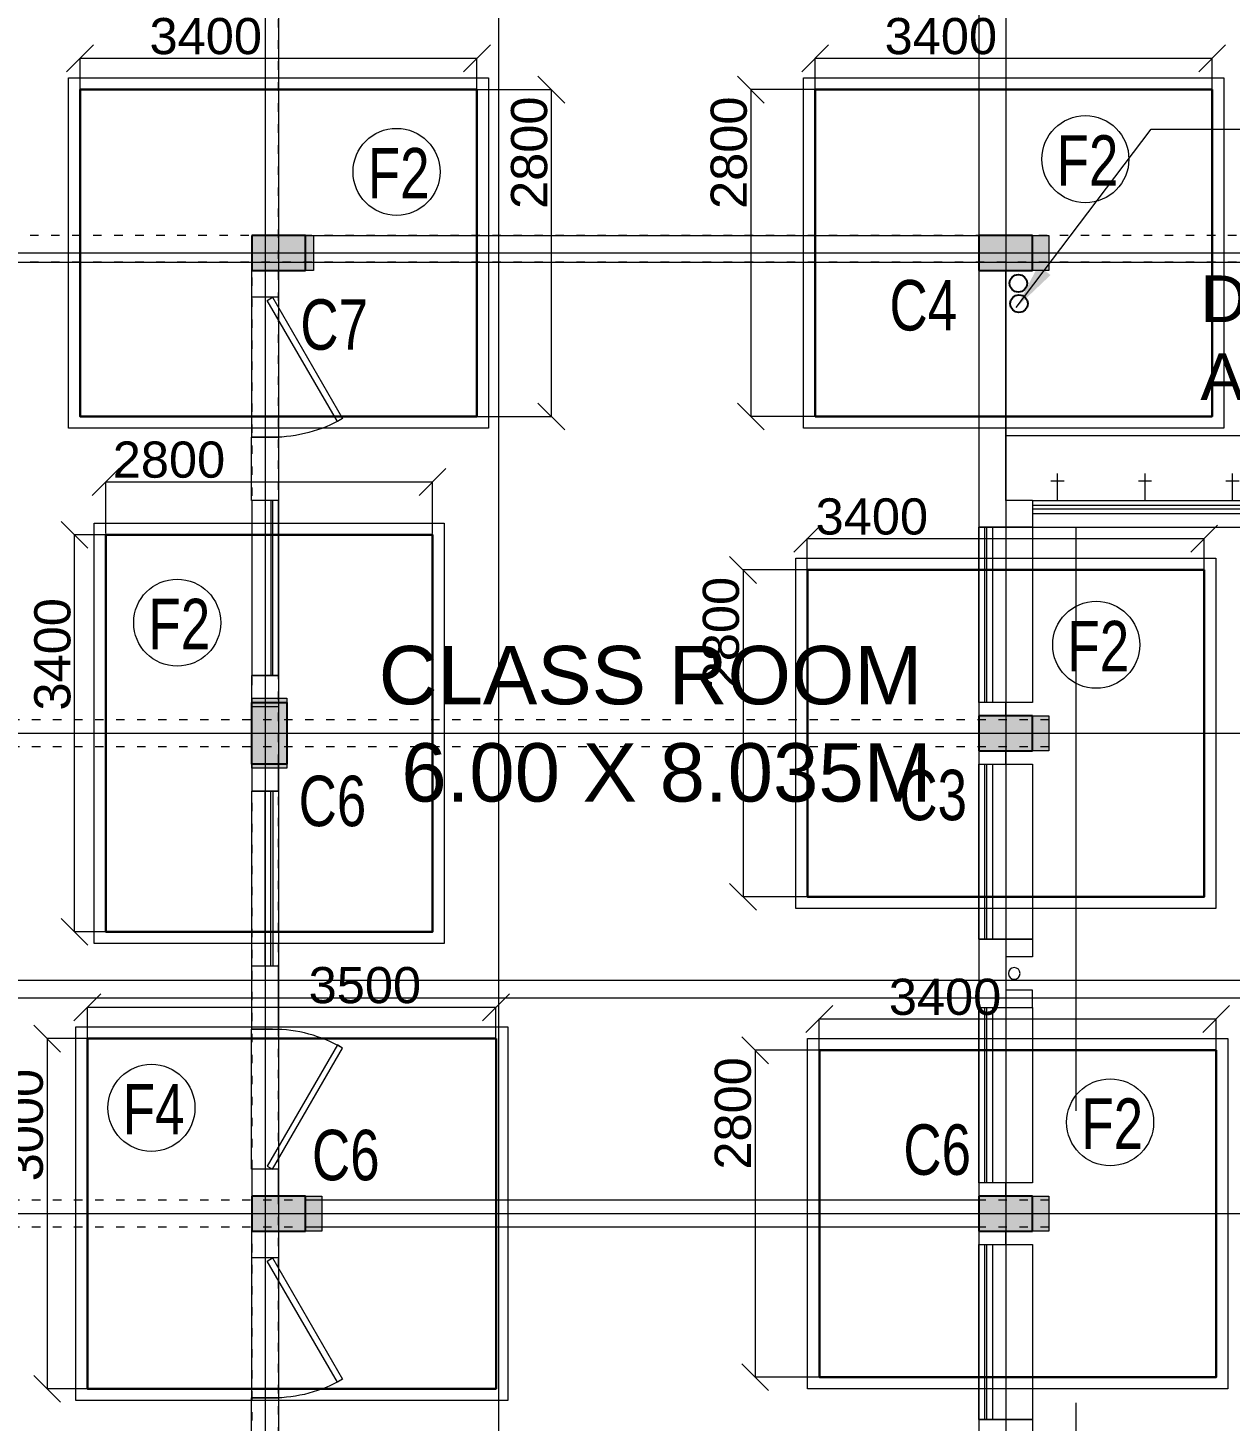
# Model space of a CAD drawing. Header units: inches. Extents: x 719368 to 6315912, y -2624014 to 446967.
# Drawn here: x 5951623 to 5961922, y -2143657 to -2131721 of the extents above; entities that cross this region are included whole.
import ezdxf
from ezdxf.lldxf.tags import DXFTag

# ---------------------------------------------------------------- set-up
doc = ezdxf.new("R2010")
doc.units = ezdxf.units.IN
doc.header["$LTSCALE"] = 20
doc.header["$MEASUREMENT"] = 0
doc.header["$PDMODE"] = 3
for name, pattern in [('ACAD_ISO03W100', [30, 12, -18]), ('CENTER', [2, 1.25, -0.25, 0.25, -0.25]), ('CENTER2', [1.125, 0.75, -0.125, 0.125, -0.125]), ('DASHED2', [0.375, 0.25, -0.125])]:
    doc.linetypes.add(name, pattern=pattern)
doc.layers.get('0').update_dxf_attribs({"color": 51, "lineweight": 30})
doc.layers.get('Defpoints').update_dxf_attribs({"lineweight": 25})
doc.layers.add('BL', color=1, linetype='Continuous')
for name, color, linetype, lineweight in [('CLL LEV.', 252, 'Continuous', 18), ('COL HATCH', 254, 'Continuous', 5), ('COL.FILL', 6, 'Continuous', 20), ('COLUMN', 2, 'Continuous', 25), ('DIM', 7, 'Continuous', 13), ('DOOR', 43, 'Continuous', 13), ('FIXTURE', 15, 'DASHDOT', 9), ('FOOTING', 73, 'Continuous', 30), ('glass', 5, 'Continuous', 18), ('GRID', 202, 'CENTER', 5), ('HACHE', 6, 'Continuous', 9), ('HIDDEN', 181, 'ACAD_ISO03W100', 18), ('PROJ.', 30, 'DASHED2', 13), ('STAIR', 4, 'Continuous', 25), ('Text', 7, 'Continuous', 15), ('Ventilator', 6, 'DASHED', 20), ('WALL', 1, 'Continuous', 18), ('window', 71, 'Continuous', 18), ('Window-Wall', 7, 'Continuous', 20)]:
    doc.layers.add(name, color=color, linetype=linetype, lineweight=lineweight)
doc.styles.add('BOLD', font='arial.ttf')
doc.styles.add('DIM SUMBI', font='arial.ttf')
doc.styles.add('L120', font='simplex.shx', dxfattribs={"height": 1})
doc.styles.add('Tabrej', font='romans.shx')
tags = doc.linetypes.add('DASHDOT', pattern=[1, 0.5, -0.25, 0, -0.25]).pattern_tags.tags
tags[10:11] = [DXFTag(74, 4), DXFTag(75, 0), DXFTag(340, '0'), DXFTag(46, 1.0), DXFTag(50, 0.0), DXFTag(44, 0.0), DXFTag(45, 0.0)]
tags[8:9] = [DXFTag(74, 4), DXFTag(75, 0), DXFTag(340, '0'), DXFTag(46, 1.0), DXFTag(50, 0.0), DXFTag(44, 0.0), DXFTag(45, 0.0)]
tags[6:7] = [DXFTag(74, 4), DXFTag(75, 0), DXFTag(340, '0'), DXFTag(46, 1.0), DXFTag(50, 0.0), DXFTag(44, 0.0), DXFTag(45, 0.0)]
tags[4:5] = [DXFTag(74, 4), DXFTag(75, 0), DXFTag(340, '0'), DXFTag(46, 1.0), DXFTag(50, 0.0), DXFTag(44, 0.0), DXFTag(45, 0.0)]
tags = doc.linetypes.add('DASHED', pattern=[0.75, 0.5, -0.25]).pattern_tags.tags
tags[6:7] = [DXFTag(74, 4), DXFTag(75, 0), DXFTag(340, '0'), DXFTag(46, 1.0), DXFTag(50, 0.0), DXFTag(44, 0.0), DXFTag(45, 0.0)]
tags[4:5] = [DXFTag(74, 4), DXFTag(75, 0), DXFTag(340, '0'), DXFTag(46, 1.0), DXFTag(50, 0.0), DXFTag(44, 0.0), DXFTag(45, 0.0)]
doc.dimstyles.new('DIM', dxfattribs={"dimtxt": 0.8, "dimasz": 0.4, "dimexe": 0.18, "dimexo": 0.0625, "dimgap": 0.1, "dimtad": 0, "dimdec": 3, "dimzin": 0, "dimdsep": 46, "dimtxsty": 'Tabrej', "dimcen": 0, "dimclrd": 251, "dimclre": 256, "dimclrt": 7, "dimadec": 0, "dimazin": 0, "dimtfac": 1, "dimtdec": 3, "dimtofl": 0, "dimtmove": 0, "dimatfit": 3, "dimfxl": 1, "dimtolj": 1, "dimtzin": 0, "dimlwd": -1, "dimlwe": -1, "dimarcsym": 0})
doc.dimstyles.new('PL1', dxfattribs={"dimtxt": 275, "dimasz": 230, "dimexe": 0.18, "dimexo": 12, "dimgap": 30, "dimtad": 1, "dimjust": 1, "dimdec": 0, "dimzin": 0, "dimdsep": 46, "dimtxsty": 'BOLD', "dimblk": 'OBLIQUE', "dimcen": 0.09, "dimclrd": 256, "dimclre": 256, "dimadec": 0, "dimazin": 0, "dimtfac": 1, "dimtdec": 0, "dimtofl": 0, "dimtmove": 0, "dimatfit": 3, "dimfxl": 0.18, "dimtolj": 1, "dimtzin": 0, "dimlwd": -1, "dimlwe": -1, "dimarcsym": 0})

# ---------------------------------------------------------------- blocks, each defined once
blk = doc.blocks.new('_Oblique')
at = {"layer": 'STAIR', "color": 0, "lineweight": -2}
blk.add_line((-0.5, -0.5), (0.5, 0.5), dxfattribs=at)
blk = doc.blocks.new('*D281')
at = {"layer": 'Defpoints', "color": 0, "transparency": 16777216}
for p in [(5954557, -2132250), (5954992, -2135050), (5956107, -2135050)]:
    blk.add_point(p, dxfattribs=at)
at = {"layer": 'DIM', "transparency": 16777216}
for p, q in [((5954569, -2132250), (5956107, -2132250)), ((5956107, -2132250), (5956107, -2135050)), ((5955004, -2135050), (5956107, -2135050))]:
    blk.add_line(p, q, dxfattribs=at)
at = {"layer": 'DIM', "transparency": 16777216, "xscale": 230, "yscale": 230, "zscale": 230}
for p, rotation in [((5956107, -2132250), 90), ((5956107, -2135050), 270)]:
    blk.add_blockref('_Oblique', p, dxfattribs=dict(at, rotation=rotation))
at = {"layer": 'DIM', "color": 0, "transparency": 16777216, "insert": (5955919, -2132791), "char_height": 310, "attachment_point": 5, "rotation": 90, "style": 'BOLD'}
blk.add_mtext('\\A1;2800', dxfattribs=at)
blk = doc.blocks.new('*D282')
at = {"layer": 'Defpoints', "color": 0, "transparency": 16777216}
for p in [(5955470, -2131982), (5952070, -2132496), (5955470, -2132488)]:
    blk.add_point(p, dxfattribs=at)
at = {"layer": 'DIM', "transparency": 16777216}
for p, q in [((5952070, -2132484), (5952070, -2131982)), ((5952070, -2131982), (5955470, -2131982)), ((5955470, -2132476), (5955470, -2131982))]:
    blk.add_line(p, q, dxfattribs=at)
at = {"layer": 'DIM', "transparency": 16777216, "xscale": 230, "yscale": 230, "zscale": 230, "rotation": 180}
blk.add_blockref('_Oblique', (5952070, -2131982), dxfattribs=at)
at = {"layer": 'DIM', "transparency": 16777216, "xscale": 230, "yscale": 230, "zscale": 230}
blk.add_blockref('_Oblique', (5955470, -2131982), dxfattribs=at)
at = {"layer": 'DIM', "color": 0, "transparency": 16777216, "insert": (5953147, -2131794), "char_height": 310, "attachment_point": 5, "style": 'BOLD'}
blk.add_mtext('\\A1;3400', dxfattribs=at)
blk = doc.blocks.new('*D283')
at = {"layer": 'Defpoints', "color": 0, "transparency": 16777216}
for p in [(5958832, -2132250), (5957817, -2135050), (5958804, -2135050)]:
    blk.add_point(p, dxfattribs=at)
at = {"layer": 'DIM', "transparency": 16777216}
for p, q in [((5958820, -2132250), (5957817, -2132250)), ((5957817, -2132250), (5957817, -2135050)), ((5958792, -2135050), (5957817, -2135050))]:
    blk.add_line(p, q, dxfattribs=at)
at = {"layer": 'DIM', "transparency": 16777216, "xscale": 230, "yscale": 230, "zscale": 230}
for p, rotation in [((5957817, -2132250), 90), ((5957817, -2135050), 270)]:
    blk.add_blockref('_Oblique', p, dxfattribs=dict(at, rotation=rotation))
at = {"layer": 'DIM', "color": 0, "transparency": 16777216, "insert": (5957629, -2132791), "char_height": 310, "attachment_point": 5, "rotation": 90, "style": 'BOLD'}
blk.add_mtext('\\A1;2800', dxfattribs=at)
blk = doc.blocks.new('*D284')
at = {"layer": 'Defpoints', "color": 0, "transparency": 16777216}
for p in [(5961768, -2131982), (5958368, -2132496), (5961768, -2132488)]:
    blk.add_point(p, dxfattribs=at)
at = {"layer": 'DIM', "transparency": 16777216}
for p, q in [((5958368, -2132484), (5958368, -2131982)), ((5958368, -2131982), (5961768, -2131982)), ((5961768, -2132476), (5961768, -2131982))]:
    blk.add_line(p, q, dxfattribs=at)
at = {"layer": 'DIM', "transparency": 16777216, "xscale": 230, "yscale": 230, "zscale": 230, "rotation": 180}
blk.add_blockref('_Oblique', (5958368, -2131982), dxfattribs=at)
at = {"layer": 'DIM', "transparency": 16777216, "xscale": 230, "yscale": 230, "zscale": 230}
blk.add_blockref('_Oblique', (5961768, -2131982), dxfattribs=at)
at = {"layer": 'DIM', "color": 0, "transparency": 16777216, "insert": (5959444, -2131794), "char_height": 310, "attachment_point": 5, "style": 'BOLD'}
blk.add_mtext('\\A1;3400', dxfattribs=at)
blk = doc.blocks.new('*D289')
at = {"layer": 'Defpoints', "color": 0, "transparency": 16777216}
for p in [(5955090, -2135611), (5952290, -2136065), (5955090, -2136065)]:
    blk.add_point(p, dxfattribs=at)
at = {"layer": 'DIM', "transparency": 16777216}
for p, q in [((5952290, -2136053), (5952290, -2135610)), ((5952290, -2135611), (5955090, -2135611)), ((5955090, -2136053), (5955090, -2135610))]:
    blk.add_line(p, q, dxfattribs=at)
at = {"layer": 'DIM', "transparency": 16777216, "xscale": 230, "yscale": 230, "zscale": 230, "rotation": 180}
blk.add_blockref('_Oblique', (5952290, -2135611), dxfattribs=at)
at = {"layer": 'DIM', "transparency": 16777216, "xscale": 230, "yscale": 230, "zscale": 230}
blk.add_blockref('_Oblique', (5955090, -2135611), dxfattribs=at)
at = {"layer": 'DIM', "color": 0, "transparency": 16777216, "insert": (5952832, -2135422), "char_height": 310, "attachment_point": 5, "style": 'BOLD'}
blk.add_mtext('\\A1;2800', dxfattribs=at)
blk = doc.blocks.new('*D290')
at = {"layer": 'Defpoints', "color": 0, "transparency": 16777216}
for p in [(5952023, -2136065), (5952529, -2136065), (5952536, -2139465)]:
    blk.add_point(p, dxfattribs=at)
at = {"layer": 'DIM', "transparency": 16777216}
for p, q in [((5952517, -2136065), (5952023, -2136065)), ((5952023, -2139465), (5952023, -2136065)), ((5952524, -2139465), (5952023, -2139465))]:
    blk.add_line(p, q, dxfattribs=at)
at = {"layer": 'DIM', "transparency": 16777216, "xscale": 230, "yscale": 230, "zscale": 230}
for p, rotation in [((5952023, -2136065), 90), ((5952023, -2139465), 270)]:
    blk.add_blockref('_Oblique', p, dxfattribs=dict(at, rotation=rotation))
at = {"layer": 'DIM', "color": 0, "transparency": 16777216, "insert": (5951835, -2137088), "char_height": 310, "attachment_point": 5, "rotation": 90, "style": 'BOLD'}
blk.add_mtext('\\A1;3400', dxfattribs=at)
blk = doc.blocks.new('*D291')
at = {"layer": 'Defpoints', "color": 0, "transparency": 16777216}
for p in [(5958765, -2136365), (5957750, -2139165), (5958736, -2139165)]:
    blk.add_point(p, dxfattribs=at)
at = {"layer": 'DIM', "transparency": 16777216}
for p, q in [((5958753, -2136365), (5957750, -2136365)), ((5957750, -2136365), (5957750, -2139165)), ((5958724, -2139165), (5957750, -2139165))]:
    blk.add_line(p, q, dxfattribs=at)
at = {"layer": 'DIM', "transparency": 16777216, "xscale": 230, "yscale": 230, "zscale": 230}
for p, rotation in [((5957750, -2136365), 90), ((5957750, -2139165), 270)]:
    blk.add_blockref('_Oblique', p, dxfattribs=dict(at, rotation=rotation))
at = {"layer": 'DIM', "color": 0, "transparency": 16777216, "insert": (5957562, -2136906), "char_height": 310, "attachment_point": 5, "rotation": 90, "style": 'BOLD'}
blk.add_mtext('\\A1;2800', dxfattribs=at)
blk = doc.blocks.new('*D292')
at = {"layer": 'Defpoints', "color": 0, "transparency": 16777216}
for p in [(5961700, -2136097), (5958300, -2136611), (5961700, -2136603)]:
    blk.add_point(p, dxfattribs=at)
at = {"layer": 'DIM', "transparency": 16777216}
for p, q in [((5958300, -2136599), (5958300, -2136097)), ((5958300, -2136097), (5961700, -2136097)), ((5961700, -2136591), (5961700, -2136097))]:
    blk.add_line(p, q, dxfattribs=at)
at = {"layer": 'DIM', "transparency": 16777216, "xscale": 230, "yscale": 230, "zscale": 230, "rotation": 180}
blk.add_blockref('_Oblique', (5958300, -2136097), dxfattribs=at)
at = {"layer": 'DIM', "transparency": 16777216, "xscale": 230, "yscale": 230, "zscale": 230}
blk.add_blockref('_Oblique', (5961700, -2136097), dxfattribs=at)
at = {"layer": 'DIM', "color": 0, "transparency": 16777216, "insert": (5958853, -2135909), "char_height": 310, "attachment_point": 5, "style": 'BOLD'}
blk.add_mtext('\\A1;3400', dxfattribs=at)
blk = doc.blocks.new('*D297')
at = {"layer": 'Defpoints', "color": 0, "transparency": 16777216}
for p in [(5952938, -2140380), (5951788, -2143380), (5952581, -2143380)]:
    blk.add_point(p, dxfattribs=at)
at = {"layer": 'DIM', "transparency": 16777216}
for p, q in [((5952926, -2140380), (5951787, -2140380)), ((5951788, -2140380), (5951788, -2143380)), ((5952569, -2143380), (5951787, -2143380))]:
    blk.add_line(p, q, dxfattribs=at)
at = {"layer": 'DIM', "transparency": 16777216, "xscale": 230, "yscale": 230, "zscale": 230}
for p, rotation in [((5951788, -2140380), 90), ((5951788, -2143380), 270)]:
    blk.add_blockref('_Oblique', p, dxfattribs=dict(at, rotation=rotation))
at = {"layer": 'DIM', "color": 0, "transparency": 16777216, "insert": (5951599, -2141121), "char_height": 310, "attachment_point": 5, "rotation": 90, "style": 'BOLD'}
blk.add_mtext('\\A1;3000', dxfattribs=at)
blk = doc.blocks.new('*D298')
at = {"layer": 'Defpoints', "color": 0, "transparency": 16777216}
for p in [(5955633, -2140112), (5952133, -2140626), (5955633, -2140618)]:
    blk.add_point(p, dxfattribs=at)
at = {"layer": 'DIM', "transparency": 16777216}
for p, q in [((5952133, -2140614), (5952133, -2140112)), ((5952133, -2140112), (5955633, -2140112)), ((5955633, -2140606), (5955633, -2140112))]:
    blk.add_line(p, q, dxfattribs=at)
at = {"layer": 'DIM', "transparency": 16777216, "xscale": 230, "yscale": 230, "zscale": 230, "rotation": 180}
blk.add_blockref('_Oblique', (5952133, -2140112), dxfattribs=at)
at = {"layer": 'DIM', "transparency": 16777216, "xscale": 230, "yscale": 230, "zscale": 230}
blk.add_blockref('_Oblique', (5955633, -2140112), dxfattribs=at)
at = {"layer": 'DIM', "color": 0, "transparency": 16777216, "insert": (5954510, -2139924), "char_height": 310, "attachment_point": 5, "style": 'BOLD'}
blk.add_mtext('\\A1;3500', dxfattribs=at)
blk = doc.blocks.new('*D299')
at = {"layer": 'Defpoints', "color": 0, "transparency": 16777216}
for p in [(5958868, -2140480), (5957853, -2143280), (5958839, -2143280)]:
    blk.add_point(p, dxfattribs=at)
at = {"layer": 'DIM', "transparency": 16777216}
for p, q in [((5958856, -2140480), (5957853, -2140480)), ((5957853, -2140480), (5957853, -2143280)), ((5958827, -2143280), (5957853, -2143280))]:
    blk.add_line(p, q, dxfattribs=at)
at = {"layer": 'DIM', "transparency": 16777216, "xscale": 230, "yscale": 230, "zscale": 230}
for p, rotation in [((5957853, -2140480), 90), ((5957853, -2143280), 270)]:
    blk.add_blockref('_Oblique', p, dxfattribs=dict(at, rotation=rotation))
at = {"layer": 'DIM', "color": 0, "transparency": 16777216, "insert": (5957664, -2141021), "char_height": 310, "attachment_point": 5, "rotation": 90, "style": 'BOLD'}
blk.add_mtext('\\A1;2800', dxfattribs=at)
blk = doc.blocks.new('*D300')
at = {"layer": 'Defpoints', "color": 0, "transparency": 16777216}
for p in [(5961803, -2140212), (5958403, -2140726), (5961803, -2140718)]:
    blk.add_point(p, dxfattribs=at)
at = {"layer": 'DIM', "transparency": 16777216}
for p, q in [((5958403, -2140714), (5958403, -2140212)), ((5958403, -2140212), (5961803, -2140212)), ((5961803, -2140706), (5961803, -2140212))]:
    blk.add_line(p, q, dxfattribs=at)
at = {"layer": 'DIM', "transparency": 16777216, "xscale": 230, "yscale": 230, "zscale": 230, "rotation": 180}
blk.add_blockref('_Oblique', (5958403, -2140212), dxfattribs=at)
at = {"layer": 'DIM', "transparency": 16777216, "xscale": 230, "yscale": 230, "zscale": 230}
blk.add_blockref('_Oblique', (5961803, -2140212), dxfattribs=at)
at = {"layer": 'DIM', "color": 0, "transparency": 16777216, "insert": (5959480, -2140024), "char_height": 310, "attachment_point": 5, "style": 'BOLD'}
blk.add_mtext('\\A1;3400', dxfattribs=at)
blk = doc.blocks.new('1.5 M Window')
at = {"layer": 'CLL LEV.'}
for p, q in [((-0.23, 0), (-0.46, 0)), ((-0.46, 0), (-0.46, -1.5)), ((-0.46, -1.5), (-0.23, -1.5))]:
    blk.add_line(p, q, dxfattribs=at)
at = {"layer": 'window'}
for p, q in [((-0.065, 0), (-0.065, -1.5)), ((-0.05, -1.5), (-0.05, 0))]:
    blk.add_line(p, q, dxfattribs=at)
at = {"layer": 'Window-Wall'}
for p, q in [((0, 0), (-0.23, 0)), ((-0.23, 0), (-0.23, -1.5)), ((-0.115, 0), (-0.115, -1.5)), ((0, -1.5), (0, 0)), ((-0.23, -1.5), (0, -1.5))]:
    blk.add_line(p, q, dxfattribs=at)
blk = doc.blocks.new('VENTILATOR')
at = {"layer": 'Ventilator', "ltscale": 0.02}
for p, q in [((-0.18, -1.5), (-0.18, 0)), ((-0.165, 0), (-0.165, -1.5))]:
    blk.add_line(p, q, dxfattribs=at)
at = {"layer": 'Window-Wall'}
for p, q in [((-0.23, 0), (0, 0)), ((-0.23, -1.5), (-0.23, 0)), ((-0.115, 0), (-0.115, -1.5)), ((0, 0), (0, -1.5)), ((-0.23, -1.5), (0, -1.5))]:
    blk.add_line(p, q, dxfattribs=at)
blk = doc.blocks.new('New Shaft')
at = {"layer": 'FIXTURE'}
blk.add_circle((0.327, -0.302), 0.05, dxfattribs=at)
at = {"layer": 'WALL'}
for p, q in [((0.035, 0), (0.62, 0)), ((0.035, 0), (0.035, -0.46)), ((0.62, 0), (0.62, -0.46)), ((0.185, -0.46), (0.185, -0.23)), ((0.185, -0.23), (0.47, -0.23)), ((0.47, -0.46), (0.47, -0.23)), ((0.035, -0.46), (0.185, -0.46)), ((0.62, -0.46), (0.47, -0.46))]:
    blk.add_line(p, q, dxfattribs=at)
blk = doc.blocks.new('*U81')
for p, q in [((0, 0), (0, 6)), ((40, 0), (40, 6))]:
    blk.add_line(p, q)
blk.add_lwpolyline([(0, 0), (34.64, -20), (35.52, -18.48), (0.88, 1.52)], close=True)
blk.add_arc((0, 0), 40, 330, 360)
blk = doc.blocks.new('New Doors')
at = {"layer": 'DOOR'}
blk.add_line((0, 0.18), (1.199, 0.18), dxfattribs=at)
at = {"layer": 'DOOR', "xscale": 0.0299845412869386, "yscale": 0.0299845412869386, "zscale": 0.0299845412869386}
blk.add_blockref('*U81', (0, 0), dxfattribs=at)
blk = doc.blocks.new('A$C65A3360F')
at = {"layer": 'FIXTURE', "linetype": 'CENTER2'}
for p, q in [((0, 0), (-0.23, 0)), ((0, 0), (-0.23, 0)), ((-0.166, 0.057), (-0.166, 0)), ((-0.166, 0.057), (-0.166, 0)), ((-0.166, 0), (-0.166, -0.057)), ((-0.166, 0), (-0.166, -0.057))]:
    blk.add_line(p, q, dxfattribs=at)
blk = doc.blocks.new('A$C0E890EBD')
at = {"layer": 'COL HATCH', "linetype": 'CENTER2'}
h = blk.add_hatch(color=3, dxfattribs=at)
h.dxf.hatch_style = 1
h.paths.add_polyline_path([(22.4234, 8.53), (22.4234, 8.23), (22.8834, 8.23), (22.8834, 8.53)])
h = blk.add_hatch(color=3, dxfattribs=at)
h.dxf.hatch_style = 1
h.paths.add_polyline_path([(28.6534, 8.53), (28.6534, 8.23), (29.1134, 8.23), (29.1134, 8.53)])
at = {"layer": 'COL HATCH'}
h = blk.add_hatch(color=3, dxfattribs=at)
h.dxf.hatch_style = 1
h.paths.add_polyline_path([(22.4234, 4.53), (22.7234, 4.53), (22.7234, 4), (22.4234, 4)])
at = {"layer": 'COL HATCH', "linetype": 'CENTER2'}
h = blk.add_hatch(color=3, dxfattribs=at)
h.dxf.hatch_style = 1
h.paths.add_polyline_path([(28.6534, 4.415), (28.6534, 4.115), (29.1134, 4.115), (29.1134, 4.415)])
h = blk.add_hatch(color=3, dxfattribs=at)
h.dxf.hatch_style = 1
h.paths.add_polyline_path([(22.4234, 0.3), (22.4234, 0), (22.8834, 0), (22.8834, 0.3)])
h = blk.add_hatch(color=3, dxfattribs=at)
h.dxf.hatch_style = 1
h.paths.add_polyline_path([(28.6534, 0.3), (28.6534, 0), (29.1134, 0), (29.1134, 0.3)])
at = {"layer": 'BL'}
for centre in [(28.9909, 8.1199), (28.9961, 7.9458)]:
    blk.add_circle(centre, 0.075, dxfattribs=at)
at = {"layer": 'COLUMN', "color": 3}
for p, q in [((22.4234, 4), (22.4234, 4.53)), ((22.4234, 4.53), (22.7234, 4.53)), ((22.7234, 4.53), (22.7234, 4)), ((22.7234, 4), (22.4234, 4))]:
    blk.add_line(p, q, dxfattribs=at)
at = {"layer": 'COLUMN', "color": 3, "linetype": 'CENTER2'}
for points in [[(22.4234, 8.53), (22.4234, 8.23), (22.8834, 8.23), (22.8834, 8.53), (22.4234, 8.53)], [(28.6534, 8.53), (28.6534, 8.23), (29.1134, 8.23), (29.1134, 8.53), (28.6534, 8.53)], [(28.6534, 4.415), (28.6534, 4.115), (29.1134, 4.115), (29.1134, 4.415), (28.6534, 4.415)], [(22.4234, 0.3), (22.4234, 0), (22.8834, 0), (22.8834, 0.3), (22.4234, 0.3)], [(28.6534, 0.3), (28.6534, 0), (29.1134, 0), (29.1134, 0.3), (28.6534, 0.3)]]:
    blk.add_lwpolyline(points, dxfattribs=at)
at = {"layer": 'FIXTURE'}
blk.add_line((32.1684, 6.8126), (28.8834, 6.8126), dxfattribs=at)
at = {"layer": 'glass', "lineweight": 5}
for p, q in [((29.1134, 6.22), (32.4584, 6.22)), ((32.4584, 6.185), (29.1134, 6.185))]:
    blk.add_line(p, q, dxfattribs=at)
at = {"layer": 'PROJ.'}
for p, q in [((28.8834, 6.03), (29.4834, 6.03)), ((29.4834, 6.03), (29.4834, -7.93))]:
    blk.add_line(p, q, dxfattribs=at)
at = {"layer": 'WALL'}
for p, q in [((22.8834, 8.53), (28.6534, 8.53)), ((22.8834, 8.3), (28.6534, 8.3)), ((28.8834, 8.23), (28.6534, 8.23)), ((28.6534, 8.23), (28.6534, 6.03)), ((29.1134, 6.26), (28.8834, 6.26)), ((29.1134, 6.26), (29.1134, 6.03)), ((29.1134, 6.03), (28.6534, 6.03)), ((22.4234, 4.495), (22.6534, 4.495)), ((28.6534, 0.265), (22.8834, 0.265)), ((28.6534, 0.035), (22.8834, 0.035))]:
    blk.add_line(p, q, dxfattribs=at)
for points in [[(22.4234, 8.23), (22.6534, 8.23), (22.6534, 8), (22.4234, 8), (22.4234, 8.23)], [(28.8834, 6.26), (28.8834, 8.23)], [(22.4234, 4.76), (22.6534, 4.76), (22.6534, 4.53), (22.4234, 4.53), (22.4234, 4.76)], [(28.8834, 4.53), (28.6534, 4.53), (28.6534, 4.415), (28.8834, 4.415), (28.8834, 4.53)], [(28.8834, 4.115), (28.6534, 4.115), (28.6534, 4), (28.8834, 4), (28.8834, 4.115)], [(22.4234, 3.77), (22.6534, 3.77), (22.6534, 4), (22.4234, 4), (22.4234, 3.77)], [(22.4234, 0.3), (22.6534, 0.3), (22.6534, 0.53), (22.4234, 0.53), (22.4234, 0.3)], [(28.8834, 0.415), (28.6534, 0.415), (28.6534, 0.3), (28.8834, 0.3), (28.8834, 0.415)], [(28.8834, 0.415), (28.6534, 0.415), (28.6534, 0.3), (28.8834, 0.3), (28.8834, 0.415)], [(22.4234, 0), (22.6534, 0), (22.6534, -0.23), (22.4234, -0.23), (22.4234, 0)], [(28.8834, 0), (28.6534, 0), (28.6534, -0.115), (28.8834, -0.115), (28.8834, 0)]]:
    blk.add_lwpolyline(points, dxfattribs=at)
for points in [[(22.4232, 6.8006), (22.6534, 6.8006), (22.6534, 6.26), (22.4232, 6.26)], [(22.4232, 1.7294), (22.6534, 1.7294), (22.6534, 2.27), (22.4232, 2.27)], [(22.4232, -1.4294), (22.6534, -1.4294), (22.6534, -1.97), (22.4232, -1.97)]]:
    blk.add_lwpolyline(points, close=True, dxfattribs=at)
at = {"layer": 'Window-Wall', "lineweight": 15}
for p, q in [((29.1134, 6.26), (32.4584, 6.26)), ((32.4584, 6.145), (29.1134, 6.145)), ((29.1134, 6.03), (32.4584, 6.03))]:
    blk.add_line(p, q, dxfattribs=at)
at = {"layer": 'FIXTURE', "rotation": 270}
for p in [(29.3259, 6.26), (30.0759, 6.26), (30.8259, 6.26)]:
    blk.add_blockref('A$C65A3360F', p, dxfattribs=at)
at = {"layer": 'WALL', "xscale": -1, "rotation": 90}
for name, p in [('New Doors', (22.6031, 8)), ('New Shaft', (28.6534, 2.535)), ('New Doors', (22.6031, -0.23)), ('New Shaft', (28.6534, -1.58))]:
    blk.add_blockref(name, p, dxfattribs=at)
at = {"layer": 'WALL', "xscale": -1}
blk.add_blockref('VENTILATOR', (22.4234, 6.26), dxfattribs=at)
at = {"layer": 'WALL'}
for name, p, rotation in [('VENTILATOR', (22.4234, 2.27), 180), ('New Doors', (22.6031, 0.53), 90)]:
    blk.add_blockref(name, p, dxfattribs=dict(at, rotation=rotation))
at = {"layer": 'Window-Wall', "xscale": -1}
for p in [(28.6534, 6.03), (28.6534, 4), (28.6534, 1.915), (28.6534, -0.115)]:
    blk.add_blockref('1.5 M Window', p, dxfattribs=at)
at = {"layer": 'Text', "lineweight": 30, "insert": (28.3249, 8.1871), "char_height": 0.4, "attachment_point": 1, "style": 'L120'}
blk.add_mtext_dynamic_manual_height_columns('\\pi2.2253;{\\fArial|b0|i0|c0|p34;Drinking\\PArea}', width=4.450523, gutter_width=5, heights=[0], dxfattribs=at)
at = {"layer": 'Text', "lineweight": 30, "insert": (23.5113, 5.0135), "char_height": 0.5, "width": 9.930816, "attachment_point": 1, "style": 'L120'}
blk.add_mtext('{\\fArial|b0|i0|c0|p34;CLASS ROOM\\P 6.00 X 8.035M}', dxfattribs=at)
at = {"layer": 'DIM'}
blk.add_leader([(28.9731, 7.9113), (30.1295, 9.4405), (31.542, 9.4405)], dimstyle='DIM', override={"dimgap": 0.1, "dimtad": 0, "dimarcsym": 1}, dxfattribs=at)

msp = doc.modelspace()

# ---------------------------------------------------------------- hatches: boundary and pattern name
at = {"layer": 'COL.FILL'}
for points in [[(5953540.4805, -2133799.5333), (5954070.4805, -2133799.5333), (5954070.4805, -2133499.5333), (5953540.4805, -2133499.5333)], [(5959770.482, -2133499.5334), (5959770.482, -2133799.5334), (5960370.482, -2133799.5334), (5960370.482, -2133499.5334)], [(5953840.4805, -2137464.5333), (5953540.4805, -2137464.5333), (5953540.4805, -2138064.5333), (5953840.4805, -2138064.5333)], [(5959770.482, -2137614.5333), (5959770.482, -2137914.5333), (5960370.482, -2137914.5333), (5960370.482, -2137614.5333)], [(5953540.4805, -2141729.5333), (5953540.4805, -2142029.5333), (5954140.4805, -2142029.5333), (5954140.4805, -2141729.5333)], [(5959770.482, -2141729.5333), (5959770.482, -2142029.5333), (5960370.482, -2142029.5333), (5960370.482, -2141729.5333)]]:
    msp.add_hatch(color=256, dxfattribs=at).paths.add_polyline_path(points)

# ---------------------------------------------------------------- linework, layer by layer
for points in [[(5953540.4805, -2133799.5333), (5953540.4805, -2133499.5333), (5954070.4805, -2133499.5333), (5954070.4805, -2133799.5333)], [(5959770.482, -2133799.5334), (5959770.482, -2133499.5334), (5960370.482, -2133499.5334), (5960370.482, -2133799.5334)], [(5953540.4805, -2137464.5333), (5953840.4805, -2137464.5333), (5953840.4805, -2138064.5333), (5953540.4805, -2138064.5333)], [(5959770.482, -2137914.5333), (5959770.482, -2137614.5333), (5960370.482, -2137614.5333), (5960370.482, -2137914.5333)], [(5953540.4805, -2142029.5333), (5953540.4805, -2141729.5333), (5954140.4805, -2141729.5333), (5954140.4805, -2142029.5333)], [(5959770.482, -2142029.5333), (5959770.482, -2141729.5333), (5960370.482, -2141729.5333), (5960370.482, -2142029.5333)]]:
    msp.add_lwpolyline(points, close=True, dxfattribs=at)
at = {"layer": 'FOOTING'}
for points in [[(5955470.4805, -2132249.5333), (5955470.4805, -2135049.5333), (5952070.4805, -2135049.5333), (5952070.4805, -2132249.5333)], [(5961767.5548, -2132249.5333), (5961767.5548, -2135049.5333), (5958367.5548, -2135049.5333), (5958367.5548, -2132249.5333)], [(5952290.4805, -2136064.5333), (5955090.4805, -2136064.5333), (5955090.4805, -2139464.5333), (5952290.4805, -2139464.5333)], [(5961700.4808, -2136364.5333), (5961700.4808, -2139164.5333), (5958300.4808, -2139164.5333), (5958300.4808, -2136364.5333)], [(5955633.4515, -2140379.5333), (5955633.4515, -2143379.5333), (5952133.4515, -2143379.5333), (5952133.4515, -2140379.5333)], [(5961803.2026, -2140479.5333), (5961803.2026, -2143279.5333), (5958403.2026, -2143279.5333), (5958403.2026, -2140479.5333)]]:
    msp.add_lwpolyline(points, close=True, dxfattribs=at)
at = {"layer": 'GRID', "ltscale": 0.05}
for p, q in [((5953655.4805, -2115272.6697), (5953655.4805, -2155060.0232)), ((5955655.482, -2115272.6697), (5955655.482, -2155060.0232)), ((5959770.482, -2115272.6697), (5959770.482, -2155060.0232)), ((5925637.0672, -2133729.5333), (6041274.9246, -2133729.5333)), ((5926274.7986, -2137764.5344), (6041274.9246, -2137764.5344)), ((5925637.0672, -2140029.488), (6041274.9246, -2140029.488)), ((5926274.7986, -2141879.5344), (6041274.9246, -2141879.5344))]:
    msp.add_line(p, q, dxfattribs=at)
at = {"layer": 'GRID', "color": 190, "ltscale": 0.05}
for p, q in [((5953770.4805, -2115272.6697), (5953770.4805, -2155060.0232)), ((5960000.4805, -2115272.6697), (5960000.4805, -2155060.0232)), ((5925637.0672, -2133649.5344), (6041274.9246, -2133649.5344)), ((5925637.0672, -2139879.5333), (6041274.9246, -2139879.5333))]:
    msp.add_line(p, q, dxfattribs=at)
at = {"layer": 'HACHE'}
for points in [[(5955570.4805, -2132149.5333), (5955570.4805, -2135149.5333), (5951970.4805, -2135149.5333), (5951970.4805, -2132149.5333)], [(5961867.5548, -2132149.5333), (5961867.5548, -2135149.5333), (5958267.5548, -2135149.5333), (5958267.5548, -2132149.5333)], [(5952190.4805, -2135964.5333), (5955190.4805, -2135964.5333), (5955190.4805, -2139564.5333), (5952190.4805, -2139564.5333)], [(5961800.4808, -2136264.5333), (5961800.4808, -2139264.5333), (5958200.4808, -2139264.5333), (5958200.4808, -2136264.5333)], [(5955733.4515, -2140279.5333), (5955733.4515, -2143479.5333), (5952033.4515, -2143479.5333), (5952033.4515, -2140279.5333)], [(5961903.2026, -2140379.5333), (5961903.2026, -2143379.5333), (5958303.2026, -2143379.5333), (5958303.2026, -2140379.5333)]]:
    msp.add_lwpolyline(points, close=True, dxfattribs=at)
at = {"layer": 'HIDDEN', "linetype": 'ACAD_ISO03W100', "ltscale": 0.3}
for p, q in [((5953770.4805, -2150259.5333), (5953770.4805, -2121769.2352)), ((5969355.482, -2133499.5333), (5939810.4821, -2133499.5333)), ((5953540.4805, -2133499.5333), (5953540.4805, -2150259.5333)), ((5953770.4805, -2133499.5333), (5953770.4805, -2150259.5333)), ((5959770.482, -2133499.5333), (5959770.482, -2150259.5333)), ((5960000.4805, -2133499.5333), (5960000.4817, -2150259.5333)), ((5969355.482, -2133729.5333), (5939810.4821, -2133729.5333)), ((5960370.482, -2137649.5333), (5942940.4821, -2137649.5333)), ((5960370.482, -2137879.5333), (5942940.4821, -2137879.5333)), ((5960370.482, -2141764.5333), (5942940.4821, -2141764.5333)), ((5960370.482, -2141994.5333), (5942940.4821, -2141994.5333))]:
    msp.add_line(p, q, dxfattribs=at)
at = {"layer": 'Text'}
for centre in [(5954781.6288, -2132955.0389), (5960682.1207, -2132846.0039), (5952902.6254, -2136816.8863), (5960774.8231, -2137006.3216), (5952681.7876, -2140973.1178), (5960894.1992, -2141097.2004)]:
    msp.add_circle(centre, 372.7728, dxfattribs=at)

# ---------------------------------------------------------------- block references
at = {"color": 0, "xscale": 1000, "yscale": 1000, "zscale": 1000}
msp.add_blockref('A$C0E890EBD', (5931117.1028, -2142029.5333), dxfattribs=at)

# ---------------------------------------------------------------- texts
at = {"layer": 'Text', "style": 'DIM SUMBI', "width": 0.75}
for s, p in [('F2', (5960436.0032, -2133073.5648)), ('F2', (5954535.5113, -2133182.5999)), ('C4', (5959004.2013, -2134313.8581)), ('C7', (5953957.5612, -2134478.9961)), ('F2', (5952656.5079, -2137044.4473)), ('F2', (5960528.7056, -2137233.8826)), ('C3', (5959088.992, -2138509.4284)), ('C6', (5953942.7325, -2138560.421)), ('F4', (5952435.6701, -2141200.6788)), ('F2', (5960648.0817, -2141324.7613)), ('C6', (5954057.1468, -2141593.9801)), ('C6', (5959123.1027, -2141547.289))]:
    msp.add_text(s, height=432.432, dxfattribs=at).set_placement(p)

# ---------------------------------------------------------------- dimensions: what is measured, and where the dimension line sits
at = {"layer": 'DIM'}
for base, p1, p2, angle, picture, middle in [((5955470.4805, -2131982.0056), (5952070.4805, -2132495.551), (5955470.4805, -2132487.7389), 180, '*D282', (5953147.2429, -2131982.0056)), ((5961767.5548, -2131982.0056), (5958367.5548, -2132495.551), (5961767.5548, -2132487.7389), 180, '*D284', (5959444.3172, -2131982.0056)), ((5956106.9978, -2135049.5333), (5954556.8831, -2132249.5333), (5954991.6303, -2135049.5333), 270, '*D281', (5956106.9978, -2132791.323)), ((5957817.0673, -2135049.5333), (5958832.3255, -2132249.5333), (5958803.5609, -2135049.5333), 270, '*D283', (5957817.0673, -2132791.323)), ((5961700.4808, -2136097.0056), (5958300.4808, -2136610.551), (5961700.4808, -2136602.7389), 180, '*D292', (5958852.7143, -2136097.0056)), ((5952022.9528, -2136064.5333), (5952536.4982, -2139464.5333), (5952528.686, -2136064.5333), 270, '*D290', (5952022.9528, -2137088.3536)), ((5957749.9933, -2139164.5333), (5958765.2515, -2136364.5333), (5958736.4869, -2139164.5333), 270, '*D291', (5957749.9933, -2136906.323)), ((5955633.4515, -2140112.0056), (5952133.4515, -2140625.551), (5955633.4515, -2140617.7389), 180, '*D298', (5954509.6312, -2140112.0056)), ((5961803.2026, -2140212.0056), (5958403.2026, -2140725.551), (5961803.2026, -2140717.7389), 180, '*D300', (5959479.965, -2140212.0056)), ((5951787.6297, -2143379.5333), (5952938.0273, -2140379.5333), (5952581.2893, -2143379.5333), 270, '*D297', (5951787.6297, -2141121.323)), ((5957852.7152, -2143279.5333), (5958867.9733, -2140479.5333), (5958839.2087, -2143279.5333), 270, '*D299', (5957852.7152, -2141021.323))]:
    dim = msp.add_linear_dim(base=base, p1=p1, p2=p2, angle=angle, dimstyle='PL1', override={"dimtxt": 310}, dxfattribs=at)
    dim.commit()
    dim.dimension.update_dxf_attribs({"geometry": picture, "text_midpoint": middle, "dimtype": 160})
dim = msp.add_linear_dim(base=(5955090.4805, -2135610.5284), p1=(5952290.4805, -2136064.5333), p2=(5955090.4805, -2136064.5333), dimstyle='PL1', override={"dimtxt": 310}, dxfattribs=at)
dim.commit()
dim.dimension.update_dxf_attribs({"geometry": '*D289', "text_midpoint": (5952832.2701, -2135610.5284), "dimtype": 160})

doc.saveas('drawing.dxf')
